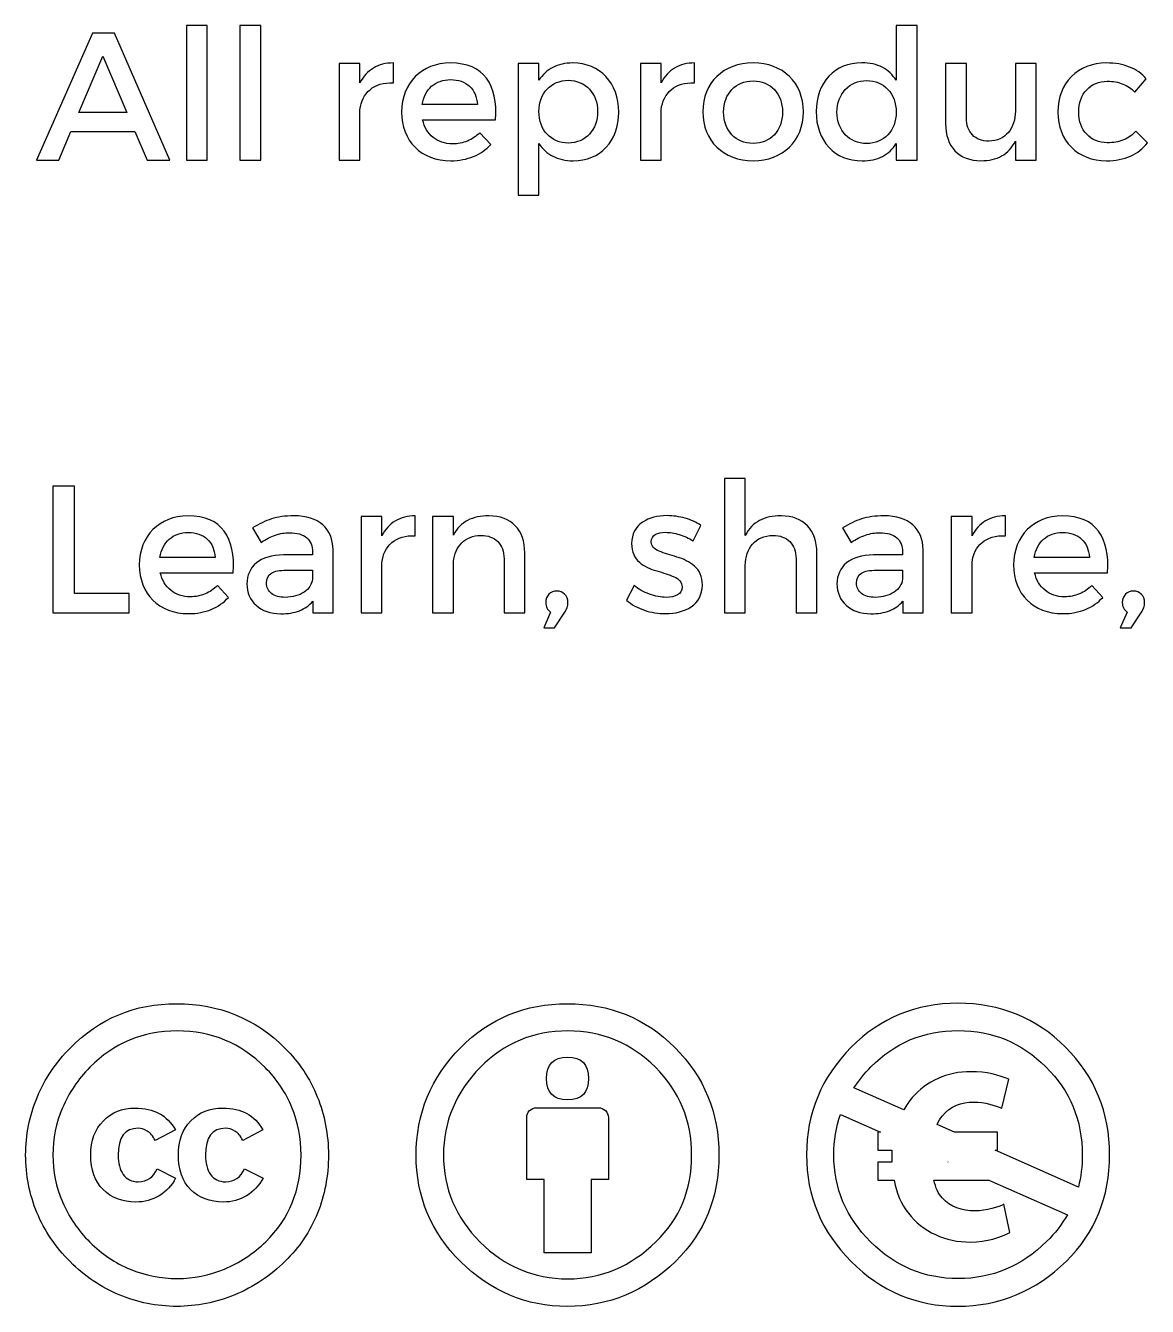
# Model space of a CAD drawing. Extents: x 10 to 159, y 11 to 264.
# Drawn here: x 9.85 to 34.3, y 11.49 to 39.42 of the extents above; entities that cross this region are included whole.
import ezdxf

# ---------------------------------------------------------------- set-up
doc = ezdxf.new("R2010")
doc.units = 0
doc.layers.add('Layer_1', color=7, linetype='CONTINUOUS')

msp = doc.modelspace()

# ---------------------------------------------------------------- linework, layer by layer
at = {"layer": 'Layer_1', "color": 7}
for points in [[(13.806364, 36.487305), (13.806364, 39.418992), (13.351992, 39.418992), (13.351992, 36.487305), (13.806364, 36.487305)], [(14.971633, 36.487305), (14.971633, 39.418992), (14.517261, 39.418992), (14.517261, 36.487305), (14.971633, 36.487305)], [(29.280067, 39.418992), (28.825695, 39.418992), (28.825695, 38.225771)], [(28.825695, 36.846853), (28.825695, 36.487305), (29.280067, 36.487305), (29.280067, 39.418992)], [(12.228742, 37.111572), (12.493463, 36.487305), (12.991297, 36.487305), (11.782272, 39.253048), (11.304194, 39.253048), (10.083317, 36.487305), (10.569297, 36.487305), (10.834018, 37.111572), (12.228742, 37.111572)], [(12.050944, 37.526435), (11.007864, 37.526435), (11.529405, 38.755214), (12.050944, 37.526435)], [(17.135793, 38.58927), (16.681421, 38.58927), (16.681421, 36.487305), (17.135793, 36.487305), (17.135793, 37.585699)], [(17.135793, 38.170458), (17.135793, 38.58927)], [(17.862788, 38.170458), (17.862788, 38.605075)], [(19.10554, 38.605075), (19.10554, 38.605075)], [(21.037206, 38.225771), (21.037206, 38.58927), (20.582834, 38.58927), (20.582834, 35.7208), (21.037206, 35.7208), (21.037206, 36.850804)], [(21.772103, 38.605075), (21.772103, 38.605075)], [(23.702972, 38.58927), (23.2486, 38.58927), (23.2486, 36.487305), (23.702972, 36.487305), (23.702972, 37.585699)], [(23.702972, 38.170458), (23.702972, 38.58927)], [(24.429967, 38.170458), (24.429967, 38.605075)], [(25.708278, 38.605075), (25.708278, 38.605075)], [(30.357324, 37.407902), (30.357324, 38.58927), (29.902952, 38.58927), (29.902952, 37.281469)], [(31.878482, 38.58927), (31.42411, 38.58927), (31.42411, 37.55409)], [(31.42411, 36.898214), (31.42411, 36.487305), (31.878482, 36.487305), (31.878482, 38.58927)], [(33.408933, 38.605075), (33.408933, 38.605075)], [(25.708278, 38.213918), (25.708278, 38.213918)], [(34.029249, 37.968954), (34.278166, 38.261331)], [(19.694248, 37.69633), (18.493125, 37.69633)], [(18.501028, 37.36444), (20.089354, 37.36444)], [(19.986626, 36.827097), (19.745611, 37.083917)], [(34.301873, 36.862657), (34.049005, 37.115523)], [(21.677278, 36.858706), (21.677278, 36.858706)], [(28.181674, 36.846853), (28.181674, 36.846853)], [(10.909088, 27.03229), (10.909088, 29.375271), (10.442863, 29.375271), (10.442863, 26.609527), (12.106259, 26.609527), (12.106259, 27.03229), (10.909088, 27.03229)], [(25.536225, 28.300583), (25.536225, 29.541215), (25.081853, 29.541215), (25.081853, 26.609527), (25.536225, 26.609527), (25.536225, 27.644707)], [(13.387233, 28.727297), (13.387233, 28.727297)], [(17.614248, 28.711492), (17.159876, 28.711492), (17.159876, 26.609527), (17.614248, 26.609527), (17.614248, 27.707922)], [(17.614248, 28.29268), (17.614248, 28.711492)], [(18.341243, 28.29268), (18.341243, 28.727297)], [(19.173084, 28.308485), (19.173084, 28.711492), (18.718712, 28.711492), (18.718712, 26.609527), (19.173084, 26.609527), (19.173084, 27.727677)], [(19.947492, 28.727297), (19.947492, 28.727297)], [(23.830516, 28.731248), (23.830516, 28.731248)], [(24.399469, 28.182049), (24.565413, 28.517891)], [(26.314584, 28.727297), (26.314584, 28.727297)], [(30.47851, 28.711492), (30.024138, 28.711492), (30.024138, 26.609527), (30.47851, 26.609527), (30.47851, 27.707922)], [(30.47851, 28.29268), (30.47851, 28.711492)], [(31.205506, 28.29268), (31.205506, 28.727297)], [(32.448257, 28.727297), (32.448257, 28.727297)], [(14.793408, 28.462575), (14.979108, 28.146489)], [(27.65767, 28.462575), (27.84337, 28.146489)], [(16.101209, 27.937083), (16.101209, 27.873868), (15.465088, 27.873868)], [(16.10516, 26.609527), (16.551629, 26.609527), (16.547678, 27.988448)], [(28.965471, 27.937083), (28.965471, 27.873868), (28.329351, 27.873868)], [(28.969422, 26.609527), (29.415892, 26.609527), (29.411941, 27.988448)], [(13.97594, 27.818553), (12.774818, 27.818553)], [(20.27543, 27.790895), (20.27543, 26.609527), (20.729802, 26.609527), (20.729802, 27.917328)], [(26.642522, 27.790895), (26.642522, 26.609527), (27.096894, 26.609527), (27.096894, 27.917328)], [(33.036964, 27.818553), (31.835844, 27.818553)], [(12.78272, 27.486662), (14.371047, 27.486662)], [(15.532256, 27.541978), (16.101209, 27.541978), (16.101209, 27.348376)], [(28.396517, 27.541978), (28.965471, 27.541978), (28.965471, 27.348376)], [(31.843746, 27.486662), (33.43207, 27.486662)], [(14.268319, 26.949319), (14.027304, 27.206139)], [(23.111423, 27.21009), (22.94943, 26.886102)], [(33.329344, 26.949319), (33.088329, 27.206139)], [(15.504599, 26.949319), (15.504599, 26.949319)], [(16.10516, 26.866346), (16.10516, 26.609527)], [(21.429606, 27.087606), (21.429605, 27.087606)], [(28.368862, 26.949319), (28.368862, 26.949319)], [(28.969422, 26.866346), (28.969422, 26.609527)], [(34.000635, 27.087606), (34.000621, 27.087606)], [(21.291319, 26.629282), (21.141179, 26.285541), (21.374291, 26.285541), (21.599502, 26.625331)], [(33.862335, 26.629282), (33.712195, 26.285541), (33.945305, 26.285541), (34.170516, 26.625331)], [(28.990025, 15.773105), (27.903469, 16.253941)], [(31.128211, 15.808383), (31.282727, 16.438444)], [(20.982215, 15.817978), (22.338646, 15.817978)], [(27.611369, 15.670094), (28.486964, 15.282744), (28.423464, 15.282744), (28.423464, 14.890102), (28.733555, 14.890102)], [(22.550312, 15.605253), (22.550312, 14.255892), (22.173193, 14.255892), (22.173193, 12.651798), (21.148021, 12.651798), (21.148021, 14.255892), (20.770196, 14.255892), (20.770196, 15.605253)], [(30.98463, 14.890102), (31.034019, 14.890102), (31.034019, 15.282744), (30.097041, 15.282744), (29.7171, 15.451019)], [(13.111496, 15.334179), (12.669112, 15.104168)], [(15.015085, 15.334179), (14.579051, 15.104168)], [(32.798614, 14.086813), (30.98463, 14.890102), (30.98463, 14.890102)], [(28.728278, 14.723958), (28.728278, 14.630119), (28.423478, 14.630119), (28.423478, 14.237125), (28.783311, 14.237125)], [(29.95593, 14.630119), (29.948508, 14.636046), (29.961208, 14.630119), (29.95593, 14.630119), (29.95593, 14.630119)], [(12.710387, 14.485057), (13.11714, 14.279373)], [(14.614682, 14.485057), (15.026726, 14.279373)], [(29.646205, 14.237125), (30.848825, 14.237125), (32.556975, 13.481108)], [(31.304967, 13.098358), (31.172322, 13.712163)]]:
    msp.add_lwpolyline(points, dxfattribs=at)
for points in [[(17.862788, 38.605075), (17.696183, 38.604792), (17.551311, 38.567867), (17.428171, 38.494444)], [(19.10554, 38.605075), (18.788137, 38.598499), (18.532965, 38.499052), (18.340022, 38.306769)], [(19.895258, 38.269233), (19.736473, 38.488844), (19.473234, 38.600791), (19.10554, 38.605075)], [(21.772103, 38.605075), (21.607639, 38.60451), (21.463425, 38.571981), (21.339462, 38.507285)], [(22.497617, 38.307756), (22.316771, 38.501192), (22.074934, 38.600297), (21.772103, 38.605075)], [(24.429967, 38.605075), (24.263362, 38.604792), (24.11849, 38.567867), (23.99535, 38.494444)], [(25.708278, 38.605075), (25.377294, 38.60039), (25.112738, 38.502097), (24.914609, 38.310226)], [(26.49849, 38.310226), (26.300771, 38.502097), (26.037367, 38.600379), (25.708278, 38.605075)], [(28.078946, 38.609026), (27.778006, 38.604256), (27.537321, 38.50613), (27.35689, 38.314671)], [(28.521959, 38.50926), (28.396757, 38.575108), (28.249087, 38.608365), (28.078946, 38.609026)], [(33.408933, 38.605075), (33.091693, 38.60022), (32.837179, 38.501273), (32.64539, 38.30825)], [(33.913185, 38.516175), (33.767079, 38.574945), (33.598993, 38.604578), (33.408933, 38.605075)], [(17.428171, 38.494444), (17.305029, 38.421018), (17.20757, 38.313023), (17.135793, 38.170458)], [(18.340022, 38.306769), (18.147078, 38.114482), (18.047973, 37.857005), (18.042705, 37.534338)], [(21.339462, 38.507285), (21.215496, 38.442585), (21.114745, 38.348746), (21.037206, 38.225771)], [(22.775673, 37.530387), (22.771143, 37.855193), (22.678457, 38.114318), (22.497617, 38.307756)], [(23.99535, 38.494444), (23.872207, 38.421018), (23.774748, 38.313023), (23.702972, 38.170458)], [(24.914609, 38.310226), (24.71648, 38.118351), (24.614904, 37.861038), (24.609883, 37.538289)], [(26.802722, 37.538289), (26.797616, 37.861038), (26.696206, 38.118351), (26.49849, 38.310226)], [(27.35689, 38.314671), (27.176458, 38.123208), (27.083937, 37.867047), (27.079328, 37.546188)], [(28.825695, 38.225771), (28.748403, 38.34891), (28.647156, 38.443407), (28.521959, 38.50926)], [(32.64539, 38.30825), (32.4536, 38.115222), (32.355152, 37.857251), (32.35005, 37.534338)], [(34.278166, 38.261331), (34.180952, 38.372453), (34.059292, 38.457402), (33.913185, 38.516175)], [(17.135793, 37.585699), (17.155218, 37.768847), (17.227983, 37.914212), (17.354089, 38.021798)], [(17.354089, 38.021798), (17.480192, 38.129381), (17.649758, 38.178933), (17.862788, 38.170458)], [(18.493125, 37.69633), (18.520535, 37.865977), (18.588197, 37.99883), (18.696111, 38.094893)], [(18.696111, 38.094893), (18.804024, 38.19095), (18.941817, 38.239845), (19.109491, 38.241575)], [(19.109491, 38.241575), (19.283254, 38.240164), (19.421705, 38.191693), (19.524846, 38.096375)], [(19.524846, 38.096375), (19.627983, 38.001054), (19.684451, 37.867707), (19.694248, 37.69633)], [(20.089354, 37.36444), (20.118737, 37.748022), (20.054039, 38.049619), (19.895258, 38.269233)], [(21.037206, 37.546188), (21.040415, 37.747362), (21.100175, 37.910015), (21.216485, 38.034145)], [(21.216485, 38.034145), (21.332794, 38.158272), (21.486391, 38.222147), (21.677278, 38.225771)], [(21.677278, 38.225771), (21.868162, 38.221904), (22.021759, 38.157532), (22.13807, 38.032663)], [(22.13807, 38.032663), (22.254377, 37.907791), (22.314137, 37.745635), (22.31735, 37.546188)], [(23.702972, 37.585699), (23.722397, 37.768847), (23.795162, 37.914212), (23.921268, 38.021798)], [(23.921268, 38.021798), (24.047371, 38.129381), (24.216937, 38.178933), (24.429967, 38.170458)], [(25.064255, 37.534338), (25.067382, 37.738966), (25.127307, 37.902607), (25.244028, 38.025255)], [(25.244028, 38.025255), (25.360749, 38.147903), (25.515498, 38.21079), (25.708278, 38.213918)], [(25.708278, 38.213918), (25.899162, 38.210785), (26.05276, 38.1479), (26.169071, 38.025255)], [(26.169071, 38.025255), (26.285378, 37.902607), (26.345138, 37.738966), (26.34835, 37.534338)], [(27.5337, 37.530387), (27.538721, 37.735509), (27.599797, 37.901125), (27.71693, 38.02723)], [(27.71693, 38.02723), (27.834062, 38.153333), (27.988976, 38.218196), (28.181674, 38.22182)], [(28.181674, 38.22182), (28.37445, 38.218433), (28.529201, 38.154075), (28.645922, 38.028712)], [(28.645922, 38.028712), (28.762641, 37.903346), (28.822565, 37.737239), (28.825695, 37.530387)], [(32.804419, 37.534338), (32.807721, 37.736908), (32.866319, 37.898737), (32.980243, 38.019822)], [(32.980243, 38.019822), (33.094162, 38.140904), (33.243644, 38.20297), (33.428689, 38.206015)], [(33.428689, 38.206015), (33.555203, 38.207144), (33.668631, 38.186994), (33.768973, 38.14527)], [(33.768973, 38.14527), (33.869311, 38.103535), (33.956069, 38.044762), (34.029249, 37.968954)], [(18.042705, 37.534338), (18.046986, 37.213476), (18.145103, 36.957317), (18.337058, 36.765855)], [(21.216485, 37.049838), (21.100175, 37.174047), (21.040415, 37.3395), (21.037206, 37.546188)], [(22.31735, 37.546188), (22.314138, 37.341227), (22.254377, 37.176271), (22.13807, 37.05132)], [(22.503049, 36.765361), (22.680844, 36.956411), (22.771719, 37.211419), (22.775673, 37.530387)], [(24.609883, 37.538289), (24.614904, 37.217264), (24.71648, 36.960444), (24.914609, 36.767831)], [(25.244028, 37.039961), (25.127307, 37.163018), (25.067382, 37.32781), (25.064255, 37.534338)], [(26.34835, 37.534338), (26.345138, 37.32781), (26.285378, 37.163018), (26.169071, 37.039961)], [(26.49849, 36.767831), (26.696205, 36.960444), (26.797616, 37.217264), (26.802722, 37.538289)], [(27.079328, 37.546188), (27.083527, 37.221215), (27.175882, 36.961432), (27.356396, 36.766843)], [(27.715448, 37.038973), (27.599056, 37.163512), (27.538473, 37.327316), (27.5337, 37.530387)], [(28.825695, 37.530387), (28.822563, 37.327316), (28.762641, 37.163512), (28.645922, 37.038973)], [(31.42411, 37.55409), (31.422698, 37.366497), (31.372085, 37.212243), (31.271992, 37.091325)], [(32.35005, 37.534338), (32.355158, 37.213476), (32.4536, 36.957317), (32.64539, 36.765855)], [(32.980243, 37.048851), (32.866319, 37.169932), (32.807712, 37.331761), (32.804419, 37.534338)], [(18.729201, 36.9802), (18.61462, 37.072721), (18.538562, 37.200799), (18.501028, 37.36444)], [(29.902952, 37.281469), (29.904927, 37.028189), (29.973081, 36.83047), (30.107419, 36.688314)], [(30.488201, 37.034528), (30.402347, 37.123919), (30.358721, 37.248379), (30.357324, 37.407902)], [(19.152952, 36.838951), (18.985031, 36.840644), (18.843781, 36.887679), (18.729201, 36.9802)], [(19.477433, 36.902166), (19.376433, 36.860352), (19.268273, 36.839278), (19.152952, 36.838951)], [(19.745611, 37.083917), (19.667823, 37.004564), (19.578431, 36.943982), (19.477433, 36.902166)], [(21.677278, 36.858706), (21.486391, 36.861923), (21.332793, 36.925627), (21.216485, 37.049838)], [(22.13807, 37.05132), (22.021759, 36.926366), (21.868162, 36.862161), (21.677278, 36.858706)], [(25.708278, 36.850804), (25.515498, 36.853852), (25.360749, 36.9169), (25.244028, 37.039961)], [(26.169071, 37.039961), (26.05276, 36.9169), (25.899162, 36.853849), (25.708278, 36.850804)], [(28.181674, 36.846853), (27.987248, 36.850381), (27.831839, 36.914431), (27.715448, 37.038973)], [(28.645922, 37.038973), (28.529201, 36.914431), (28.37445, 36.850392), (28.181674, 36.846853)], [(30.847253, 36.898214), (30.693738, 36.899626), (30.574053, 36.945134), (30.488201, 37.034528)], [(31.271992, 37.091325), (31.171899, 36.970404), (31.030319, 36.906035), (30.847253, 36.898214)], [(31.124322, 36.576698), (31.252154, 36.645595), (31.352084, 36.752766), (31.42411, 36.898214)], [(33.428689, 36.862657), (33.243644, 36.865705), (33.094162, 36.927766), (32.980243, 37.048851)], [(33.784777, 36.92686), (33.680154, 36.884222), (33.561457, 36.862821), (33.428689, 36.862657)], [(34.049005, 37.115523), (33.977473, 37.032386), (33.889397, 36.969498), (33.784777, 36.92686)], [(18.337058, 36.765855), (18.529014, 36.574393), (18.789125, 36.476275), (19.117393, 36.4715)], [(19.611275, 36.564845), (19.758121, 36.626333), (19.883238, 36.713751), (19.986626, 36.827097)], [(21.037206, 36.850804), (21.11458, 36.727826), (21.215661, 36.63399), (21.34045, 36.56929)], [(21.780005, 36.4715), (22.084235, 36.476354), (22.32525, 36.574311), (22.503049, 36.765361)], [(24.914609, 36.767831), (25.112738, 36.575217), (25.377294, 36.476439), (25.708278, 36.4715)], [(25.708278, 36.4715), (26.037367, 36.476439), (26.300771, 36.575217), (26.49849, 36.767831)], [(27.356396, 36.766843), (27.536909, 36.572253), (27.780393, 36.472488), (28.086848, 36.467549)], [(28.52591, 36.565339), (28.650283, 36.630038), (28.750212, 36.723874), (28.825695, 36.846853)], [(30.107419, 36.688314), (30.241754, 36.546159), (30.430416, 36.473888), (30.673407, 36.4715)], [(32.64539, 36.765855), (32.837179, 36.574393), (33.091696, 36.476275), (33.408933, 36.4715)], [(33.933929, 36.573735), (34.083986, 36.64115), (34.206634, 36.737458), (34.301873, 36.862657)], [(19.117393, 36.4715), (19.299799, 36.472347), (19.464426, 36.503357), (19.611275, 36.564845)], [(21.34045, 36.56929), (21.465236, 36.504591), (21.611755, 36.471994), (21.780005, 36.4715)], [(28.086848, 36.467549), (28.255177, 36.468113), (28.401532, 36.50064), (28.52591, 36.565339)], [(30.673407, 36.4715), (30.846183, 36.472629), (30.996486, 36.507802), (31.124322, 36.576698)], [(33.408933, 36.4715), (33.608871, 36.472347), (33.783871, 36.506321), (33.933929, 36.573735)], [(13.387233, 28.727297), (13.06983, 28.720721), (12.814657, 28.621274), (12.621714, 28.428991)], [(14.17695, 28.391455), (14.018165, 28.611067), (13.754926, 28.723013), (13.387233, 28.727297)], [(15.205799, 28.660128), (15.071545, 28.615512), (14.934082, 28.549661), (14.793408, 28.462575)], [(15.6982, 28.727297), (15.504186, 28.72713), (15.340053, 28.704747), (15.205799, 28.660128)], [(16.324443, 28.531226), (16.178911, 28.660043), (15.970164, 28.7254), (15.6982, 28.727297)], [(16.547678, 27.988448), (16.544385, 28.221476), (16.469972, 28.402403), (16.324443, 28.531226)], [(17.906626, 28.616666), (17.783484, 28.54324), (17.686024, 28.435245), (17.614248, 28.29268)], [(18.341243, 28.727297), (18.174638, 28.727015), (18.029766, 28.690089), (17.906626, 28.616666)], [(19.483242, 28.627531), (19.352198, 28.560196), (19.248812, 28.453849), (19.173084, 28.308485)], [(19.947492, 28.727297), (19.769034, 28.728144), (19.614285, 28.694861), (19.483242, 28.627531)], [(20.522371, 28.510483), (20.386058, 28.652635), (20.194432, 28.724906), (19.947492, 28.727297)], [(20.729802, 27.917328), (20.727827, 28.170605), (20.658681, 28.368324), (20.522371, 28.510483)], [(23.292184, 28.587032), (23.141879, 28.489573), (23.063187, 28.334822), (23.056108, 28.122783)], [(23.830516, 28.731248), (23.621932, 28.732659), (23.442488, 28.684489), (23.292184, 28.587032)], [(24.226116, 28.674945), (24.096964, 28.711984), (23.965098, 28.730751), (23.830516, 28.731248)], [(24.565413, 28.517891), (24.468364, 28.585551), (24.355265, 28.6379), (24.226116, 28.674945)], [(25.846877, 28.625062), (25.715421, 28.556163), (25.61187, 28.448004), (25.536225, 28.300583)], [(26.314584, 28.727297), (26.134233, 28.728144), (25.978331, 28.693958), (25.846877, 28.625062)], [(26.889463, 28.510483), (26.753149, 28.652635), (26.561523, 28.724906), (26.314584, 28.727297)], [(27.096894, 27.917328), (27.094918, 28.170605), (27.025772, 28.368324), (26.889463, 28.510483)], [(28.070062, 28.660128), (27.935807, 28.615512), (27.798344, 28.549661), (27.65767, 28.462575)], [(28.562464, 28.727297), (28.368447, 28.72713), (28.204315, 28.704747), (28.070062, 28.660128)], [(29.188706, 28.531226), (29.043173, 28.660043), (28.834427, 28.7254), (28.562464, 28.727297)], [(29.411941, 27.988448), (29.408639, 28.221476), (29.334234, 28.402403), (29.188706, 28.531226)], [(30.770889, 28.616666), (30.647744, 28.54324), (30.550287, 28.435245), (30.47851, 28.29268)], [(31.205506, 28.727297), (31.038902, 28.727015), (30.894028, 28.690089), (30.770889, 28.616666)], [(32.448257, 28.727297), (32.130853, 28.720721), (31.875682, 28.621274), (31.682738, 28.428991)], [(33.237974, 28.391455), (33.07919, 28.611067), (32.815951, 28.723013), (32.448257, 28.727297)], [(12.621714, 28.428991), (12.428771, 28.236704), (12.329665, 27.979227), (12.324397, 27.65656)], [(12.774818, 27.818553), (12.802228, 27.988199), (12.86989, 28.121053), (12.977804, 28.217115)], [(12.977804, 28.217115), (13.085716, 28.313172), (13.22351, 28.362067), (13.391184, 28.363798)], [(13.391184, 28.363798), (13.564946, 28.362386), (13.703398, 28.313915), (13.806539, 28.218597)], [(13.806539, 28.218597), (13.909676, 28.123276), (13.966143, 27.989929), (13.97594, 27.818553)], [(14.371047, 27.486662), (14.40043, 27.870244), (14.335732, 28.171841), (14.17695, 28.391455)], [(14.979108, 28.146489), (15.083975, 28.217606), (15.188348, 28.270946), (15.292229, 28.306509)], [(15.292229, 28.306509), (15.396108, 28.342066), (15.498506, 28.359846), (15.599424, 28.359846)], [(15.599424, 28.359846), (15.765532, 28.358718), (15.890649, 28.321405), (15.974775, 28.247736)], [(15.974775, 28.247736), (16.058898, 28.174062), (16.101043, 28.070512), (16.101209, 27.937083)], [(17.832544, 28.14402), (17.958647, 28.251603), (18.128213, 28.301155), (18.341243, 28.29268)], [(19.352857, 28.135624), (19.455749, 28.240492), (19.594694, 28.295477), (19.769695, 28.300583)], [(19.769695, 28.300583), (19.929052, 28.299171), (20.052852, 28.25366), (20.141094, 28.164269)], [(23.486774, 28.158343), (23.488495, 28.232753), (23.517641, 28.286421), (23.574191, 28.31935)], [(23.574191, 28.31935), (23.63074, 28.352272), (23.704328, 28.368406), (23.794957, 28.367749)], [(23.794957, 28.367749), (23.889781, 28.367184), (23.990533, 28.350533), (24.097213, 28.317866)], [(24.097213, 28.317866), (24.20389, 28.285187), (24.304642, 28.239913), (24.399469, 28.182049)], [(25.695749, 28.110435), (25.800533, 28.231353), (25.947546, 28.294735), (26.136786, 28.300583)], [(26.136786, 28.300583), (26.296144, 28.299171), (26.419944, 28.25366), (26.508186, 28.164269)], [(27.84337, 28.146489), (27.948237, 28.217606), (28.052611, 28.270946), (28.156491, 28.306509)], [(28.156491, 28.306509), (28.26037, 28.342066), (28.362769, 28.359846), (28.463686, 28.359846)], [(28.463686, 28.359846), (28.629793, 28.358718), (28.754911, 28.321405), (28.839036, 28.247736)], [(28.839036, 28.247736), (28.923161, 28.174062), (28.965305, 28.070512), (28.965471, 27.937083)], [(30.696806, 28.14402), (30.822908, 28.251603), (30.992476, 28.301155), (31.205506, 28.29268)], [(31.682738, 28.428991), (31.489794, 28.236704), (31.390689, 27.979227), (31.385423, 27.65656)], [(31.835844, 27.818553), (31.863247, 27.988199), (31.930913, 28.121053), (32.038829, 28.217115)], [(32.038829, 28.217115), (32.14674, 28.313172), (32.284535, 28.362067), (32.452208, 28.363798)], [(32.452208, 28.363798), (32.62597, 28.362386), (32.764422, 28.313915), (32.867563, 28.218597)], [(32.867563, 28.218597), (32.970701, 28.123276), (33.027168, 27.989929), (33.036964, 27.818553)], [(33.43207, 27.486662), (33.461455, 27.870244), (33.396755, 28.171841), (33.237974, 28.391455)], [(17.614248, 27.707922), (17.633673, 27.89107), (17.706438, 28.036434), (17.832544, 28.14402)], [(19.173084, 27.727677), (19.19004, 27.894772), (19.249965, 28.030756), (19.352857, 28.135624)], [(20.141094, 28.164269), (20.229333, 28.074875), (20.274111, 27.950418), (20.27543, 27.790895)], [(23.056108, 28.122783), (23.060892, 27.937484), (23.117751, 27.801605), (23.226683, 27.715146)], [(23.661423, 27.955295), (23.550824, 27.997944), (23.492607, 28.065627), (23.486774, 28.158343)], [(24.045355, 27.828924), (23.899998, 27.870521), (23.772021, 27.912646), (23.661423, 27.955295)], [(25.536225, 27.644707), (25.537777, 27.834272), (25.590963, 27.989517), (25.695749, 28.110435)], [(26.508186, 28.164269), (26.596424, 28.074875), (26.641203, 27.950418), (26.642522, 27.790895)], [(30.47851, 27.707922), (30.497927, 27.89107), (30.570701, 28.036434), (30.696806, 28.14402)], [(12.324397, 27.65656), (12.328679, 27.335699), (12.426795, 27.07954), (12.618751, 26.888077)], [(14.878355, 27.700019), (14.74155, 27.588237), (14.672406, 27.435464), (14.670925, 27.241696)], [(15.465088, 27.873868), (15.210738, 27.869748), (15.01516, 27.811802), (14.878355, 27.700019)], [(23.226683, 27.715146), (23.335614, 27.628685), (23.461986, 27.565529), (23.6058, 27.525679)], [(24.428546, 27.632173), (24.318439, 27.721739), (24.190709, 27.787322), (24.045355, 27.828924)], [(27.742617, 27.700019), (27.605812, 27.588237), (27.536668, 27.435464), (27.535187, 27.241696)], [(28.329351, 27.873868), (28.075, 27.869748), (27.879423, 27.811802), (27.742617, 27.700019)], [(31.385423, 27.65656), (31.389712, 27.335699), (31.487818, 27.07954), (31.679775, 26.888077)], [(13.010894, 27.102422), (12.896312, 27.194943), (12.820255, 27.323021), (12.78272, 27.486662)], [(15.097639, 27.261452), (15.097216, 27.361299), (15.132622, 27.43324), (15.203824, 27.477278)], [(15.203824, 27.477278), (15.275025, 27.521316), (15.384502, 27.542884), (15.532256, 27.541978)], [(23.6058, 27.525679), (23.749611, 27.48583), (23.87623, 27.443169), (23.985657, 27.397703)], [(23.985657, 27.397703), (24.095081, 27.352234), (24.152681, 27.277843), (24.158454, 27.17453)], [(24.600973, 27.217992), (24.596124, 27.404544), (24.538649, 27.542604), (24.428546, 27.632173)], [(27.961902, 27.261452), (27.961478, 27.361299), (27.996884, 27.43324), (28.068086, 27.477278)], [(28.068086, 27.477278), (28.139287, 27.521316), (28.248765, 27.542884), (28.396517, 27.541978)], [(32.07192, 27.102422), (31.957337, 27.194943), (31.881278, 27.323021), (31.843746, 27.486662)], [(13.434645, 26.961173), (13.266724, 26.962866), (13.125474, 27.009901), (13.010894, 27.102422)], [(14.027304, 27.206139), (13.949516, 27.126786), (13.860123, 27.066205), (13.759126, 27.024388)], [(14.670925, 27.241696), (14.673324, 27.052046), (14.739657, 26.896967), (14.86996, 26.776461)], [(15.206293, 27.034266), (15.135009, 27.089745), (15.098791, 27.165473), (15.097639, 27.261452)], [(16.101209, 27.348376), (16.086226, 27.231491), (16.024326, 27.136334), (15.915509, 27.062911)], [(23.445288, 27.018955), (23.317207, 27.064641), (23.205919, 27.12835), (23.111423, 27.21009)], [(24.158454, 27.17453), (24.156225, 27.096002), (24.12314, 27.038711), (24.059184, 27.002659)], [(24.356501, 26.744358), (24.512319, 26.845685), (24.59381, 27.003563), (24.600973, 27.217992)], [(27.535187, 27.241696), (27.537586, 27.052046), (27.603919, 26.896967), (27.734222, 26.776461)], [(28.070556, 27.034266), (27.999271, 27.089745), (27.963053, 27.165473), (27.961902, 27.261452)], [(28.965471, 27.348376), (28.950485, 27.231491), (28.888588, 27.136334), (28.779772, 27.062911)], [(32.495671, 26.961173), (32.327748, 26.962866), (32.186499, 27.009901), (32.07192, 27.102422)], [(33.088329, 27.206139), (33.01054, 27.126786), (32.921149, 27.066205), (32.82015, 27.024388)], [(12.618751, 26.888077), (12.810706, 26.696615), (13.070817, 26.598498), (13.399086, 26.593722)], [(13.759126, 27.024388), (13.658126, 26.982574), (13.549965, 26.9615), (13.434645, 26.961173)], [(13.892968, 26.687067), (14.039814, 26.748555), (14.164931, 26.835973), (14.268319, 26.949319)], [(15.504599, 26.949319), (15.377011, 26.950448), (15.277576, 26.978786), (15.206293, 27.034266)], [(15.915509, 27.062911), (15.806689, 26.989488), (15.669719, 26.951622), (15.504599, 26.949319)], [(15.81525, 26.658422), (15.932876, 26.704272), (16.029512, 26.77358), (16.10516, 26.866346)], [(21.253783, 27.015992), (21.209005, 26.969651), (21.185957, 26.909233), (21.18464, 26.834737)], [(21.18464, 26.834737), (21.18464, 26.792841), (21.19353, 26.754152), (21.21131, 26.718676)], [(21.429605, 27.087606), (21.357169, 27.086194), (21.298562, 27.062347), (21.253783, 27.015992)], [(21.597526, 27.020437), (21.550936, 27.064556), (21.494963, 27.086948), (21.429606, 27.087606)], [(21.670621, 26.834737), (21.668476, 26.914417), (21.644114, 26.976317), (21.597526, 27.020437)], [(21.651359, 26.724109), (21.663952, 26.758515), (21.670372, 26.795393), (21.670621, 26.834737)], [(22.94943, 26.886102), (23.057013, 26.790948), (23.185588, 26.71851), (23.335152, 26.668793)], [(23.814712, 26.949319), (23.696508, 26.950166), (23.573367, 26.97328), (23.445288, 27.018955)], [(24.059184, 27.002659), (23.995225, 26.966606), (23.913734, 26.948826), (23.814712, 26.949319)], [(28.368862, 26.949319), (28.241272, 26.950448), (28.141839, 26.978786), (28.070556, 27.034266)], [(28.779772, 27.062911), (28.67095, 26.989488), (28.533982, 26.951622), (28.368862, 26.949319)], [(28.679513, 26.658422), (28.797137, 26.704272), (28.893773, 26.77358), (28.969422, 26.866346)], [(31.679775, 26.888077), (31.871731, 26.696615), (32.131841, 26.598498), (32.460111, 26.593722)], [(32.82015, 27.024388), (32.719151, 26.982574), (32.610989, 26.9615), (32.495671, 26.961173)], [(32.953994, 26.687067), (33.10084, 26.748555), (33.225954, 26.835973), (33.329344, 26.949319)], [(33.824799, 27.015992), (33.780019, 26.969651), (33.756973, 26.909233), (33.755655, 26.834737)], [(33.755655, 26.834737), (33.755655, 26.792841), (33.764545, 26.754152), (33.782325, 26.718676)], [(34.000621, 27.087606), (33.928185, 27.086194), (33.869576, 27.062347), (33.824799, 27.015992)], [(34.168554, 27.020437), (34.121965, 27.064556), (34.065992, 27.086948), (34.000635, 27.087606)], [(34.24165, 26.834737), (34.239392, 26.914417), (34.215149, 26.976317), (34.168554, 27.020437)], [(34.222374, 26.724109), (34.234961, 26.758515), (34.241396, 26.795393), (34.24165, 26.834737)], [(13.399086, 26.593722), (13.581491, 26.594569), (13.746119, 26.62558), (13.892968, 26.687067)], [(14.86996, 26.776461), (15.000262, 26.655952), (15.180199, 26.593722), (15.409773, 26.589771)], [(15.409773, 26.589771), (15.562464, 26.589689), (15.697623, 26.612575), (15.81525, 26.658422)], [(21.21131, 26.718676), (21.22909, 26.683198), (21.255759, 26.653401), (21.291319, 26.629282)], [(21.599502, 26.625331), (21.621478, 26.656776), (21.638765, 26.6897), (21.651359, 26.724109)], [(23.335152, 26.668793), (23.484716, 26.619077), (23.637983, 26.594053), (23.794957, 26.593722)], [(23.794957, 26.593722), (24.013498, 26.592876), (24.20068, 26.643029), (24.356501, 26.744358)], [(27.734222, 26.776461), (27.864524, 26.655952), (28.044461, 26.593722), (28.274035, 26.589771)], [(28.274035, 26.589771), (28.426726, 26.589689), (28.561885, 26.612575), (28.679513, 26.658422)], [(32.460111, 26.593722), (32.642516, 26.594569), (32.807142, 26.62558), (32.953994, 26.687067)], [(33.782325, 26.718676), (33.800105, 26.683198), (33.826775, 26.653401), (33.862335, 26.629282)], [(34.170516, 26.625331), (34.192501, 26.656776), (34.209781, 26.6897), (34.222374, 26.724109)], [(10.824085, 17.125584), (11.452382, 17.766934), (12.224965, 18.086904), (13.141129, 18.086904)], [(13.141129, 18.086904), (14.064349, 18.086904), (14.850337, 17.764818), (15.49839, 17.11994)], [(19.331921, 17.13137), (19.968684, 17.768839), (20.742679, 18.087045), (21.654962, 18.087045)], [(21.654962, 18.087045), (22.582062, 18.087045), (23.363465, 17.768839), (24.000582, 17.13137)], [(30.169375, 18.095088), (29.254975, 18.095088), (28.480275, 17.77653), (27.84598, 17.137297)], [(32.518169, 17.137297), (31.879289, 17.77653), (31.096122, 18.095088), (30.169375, 18.095088)], [(13.152771, 17.491415), (12.397826, 17.491415), (11.763532, 17.22789), (11.248829, 16.701193)], [(15.068354, 16.694843), (14.537776, 17.225773), (13.899249, 17.491415), (13.152771, 17.491415)], [(21.666604, 17.491556), (20.91554, 17.491556), (20.280893, 17.227678), (19.762309, 16.701334)], [(23.575484, 16.701334), (23.04914, 17.227678), (22.413082, 17.491556), (21.666604, 17.491556)], [(28.276355, 16.707613), (28.794939, 17.236427), (29.428527, 17.501011), (30.177827, 17.501011)], [(30.177827, 17.501011), (30.927833, 17.501011), (31.56495, 17.236427), (32.088472, 16.707613)], [(10.096657, 16.043615), (10.263168, 16.446134), (10.505879, 16.807732), (10.824085, 17.125584)], [(15.49839, 17.11994), (15.808482, 16.809848), (16.04449, 16.454248), (16.20571, 16.055609)], [(18.359312, 14.785398), (18.359312, 15.689214), (18.683868, 16.470617), (19.331921, 17.13137)], [(24.000582, 17.13137), (24.640873, 16.490373), (24.961196, 15.709323), (24.961196, 14.785398)], [(27.84598, 17.137297), (27.195458, 16.476191), (26.870197, 15.694788), (26.870197, 14.791324)], [(33.478078, 14.791324), (33.478078, 15.716661), (33.158108, 16.498416), (32.518169, 17.137297)], [(21.200584, 16.453331), (21.200584, 16.764481), (21.354043, 16.918998), (21.660607, 16.918998)], [(21.660607, 16.918998), (21.966818, 16.918998), (22.120276, 16.764481), (22.120276, 16.453331)], [(11.248829, 16.701193), (10.989185, 16.437315), (10.789865, 16.14204), (10.650871, 15.814662)], [(15.651849, 15.823482), (15.517793, 16.149096), (15.323765, 16.439432), (15.068354, 16.694843)], [(19.762309, 16.701334), (19.223971, 16.150648), (18.954801, 15.51212), (18.954801, 14.785398)], [(24.366412, 14.785398), (24.366412, 15.535756), (24.102182, 16.174284), (23.575484, 16.701334)], [(27.903469, 16.253941), (28.00895, 16.410927), (28.132775, 16.563327), (28.276355, 16.707613)], [(30.453347, 16.604249), (29.933352, 16.604249), (29.491322, 16.394699), (29.175939, 16.040511)], [(31.282727, 16.438444), (31.084114, 16.527344), (30.790602, 16.604249), (30.453347, 16.604249)], [(32.088472, 16.707613), (32.617991, 16.184797), (32.882575, 15.546269), (32.882575, 14.791324)], [(21.660607, 15.993309), (21.354043, 15.993309), (21.200584, 16.14712), (21.200584, 16.453331)], [(22.120276, 16.453331), (22.120276, 16.14712), (21.966818, 15.993309), (21.660607, 15.993309)], [(9.846185, 14.785609), (9.846185, 15.22129), (9.929793, 15.641096), (10.096657, 16.043615)], [(16.20571, 16.055609), (16.366929, 15.656971), (16.447362, 15.233284), (16.447362, 14.785609)], [(29.175939, 16.040511), (29.105736, 15.959724), (29.045411, 15.869061), (28.990025, 15.773105)], [(29.833516, 15.641872), (30.005672, 15.85248), (30.248736, 15.940322), (30.514025, 15.940322)], [(30.514025, 15.940322), (30.757089, 15.940322), (30.984277, 15.869061), (31.128211, 15.808383)], [(10.650871, 15.814662), (10.510818, 15.486226), (10.440968, 15.143326), (10.440968, 14.785609)], [(11.540576, 15.534204), (11.722962, 15.719059), (11.954032, 15.811487), (12.232726, 15.811487)], [(12.232726, 15.811487), (12.641596, 15.811487), (12.934754, 15.652384), (13.111496, 15.334179)], [(13.450162, 15.534204), (13.633254, 15.719059), (13.863971, 15.811487), (14.143018, 15.811487)], [(14.143018, 15.811487), (14.551535, 15.811487), (14.842576, 15.652384), (15.015085, 15.334179)], [(15.851874, 14.785609), (15.851874, 15.151087), (15.785199, 15.496809), (15.651849, 15.823482)], [(20.770196, 15.605253), (20.770196, 15.664167), (20.791009, 15.714262), (20.832284, 15.755537)], [(20.832284, 15.755537), (20.873207, 15.796812), (20.923654, 15.817978), (20.982215, 15.817978)], [(22.338646, 15.817978), (22.392973, 15.817978), (22.442362, 15.796812), (22.485754, 15.755537)], [(22.485754, 15.755537), (22.528793, 15.714262), (22.550312, 15.664167), (22.550312, 15.605253)], [(27.465319, 14.791324), (27.465319, 15.101416), (27.514355, 15.393869), (27.611369, 15.670094)], [(11.266115, 14.785609), (11.266115, 15.099934), (11.357837, 15.349701), (11.540576, 15.534204)], [(12.303282, 15.369809), (12.009065, 15.369809), (11.861957, 15.174723), (11.861957, 14.785609)], [(12.495193, 15.31019), (12.426754, 15.349701), (12.362196, 15.369809), (12.303282, 15.369809)], [(13.176407, 14.785609), (13.176407, 15.099934), (13.267776, 15.349701), (13.450162, 15.534204)], [(14.207929, 15.369809), (13.913007, 15.369809), (13.765546, 15.174723), (13.765546, 14.785609)], [(14.405132, 15.31019), (14.33634, 15.349701), (14.270724, 15.369809), (14.207929, 15.369809)], [(29.7171, 15.451019), (29.750261, 15.524044), (29.788714, 15.590719), (29.833516, 15.641872)], [(12.669112, 15.104168), (12.62184, 15.201887), (12.563985, 15.271032), (12.495193, 15.31019)], [(14.579051, 15.104168), (14.531779, 15.201887), (14.474276, 15.271032), (14.405132, 15.31019)], [(28.733555, 14.890102), (28.733555, 14.834716), (28.728278, 14.779683), (28.728278, 14.723958)], [(10.093129, 13.530412), (9.928735, 13.927301), (9.846185, 14.345696), (9.846185, 14.785609)], [(10.440968, 14.785609), (10.440968, 14.432479), (10.510818, 14.090651), (10.650871, 13.762907)], [(11.537401, 14.031018), (11.356426, 14.212346), (11.266115, 14.463862), (11.266115, 14.785609)], [(11.861957, 14.785609), (11.861957, 14.608868), (11.898646, 14.468095), (11.973787, 14.361585)], [(13.444165, 14.031018), (13.26566, 14.212346), (13.176407, 14.463862), (13.176407, 14.785609)], [(13.765546, 14.785609), (13.765546, 14.608868), (13.80294, 14.468095), (13.877376, 14.361585)], [(15.079996, 12.894001), (15.594699, 13.396723), (15.851874, 14.027123), (15.851874, 14.785609)], [(16.447362, 14.785609), (16.447362, 14.333701), (16.367635, 13.910706), (16.208532, 13.515962)], [(19.331921, 12.457403), (18.683868, 13.106176), (18.359312, 13.881242), (18.359312, 14.785398)], [(18.954801, 14.785398), (18.954801, 14.054442), (19.222559, 13.422264), (19.755959, 12.88782)], [(23.587479, 12.893803), (24.106415, 13.392998), (24.366412, 14.023031), (24.366412, 14.785398)], [(24.961196, 14.785398), (24.961196, 13.857959), (24.646871, 13.08642), (24.018573, 12.470131)], [(26.870197, 14.791324), (26.870197, 13.888552), (27.195458, 13.111764), (27.84598, 12.462286)], [(28.267889, 12.892336), (27.732725, 13.427147), (27.465319, 14.058958), (27.465319, 14.791324)], [(32.535103, 12.471119), (33.1634, 13.092714), (33.478078, 13.866341), (33.478078, 14.791324)], [(32.882575, 14.791324), (32.882575, 14.542969), (32.854352, 14.308019), (32.798614, 14.086813)], [(11.973787, 14.361585), (12.048224, 14.255751), (12.15829, 14.202468), (12.303282, 14.202468)], [(12.303282, 14.202468), (12.496251, 14.202468), (12.631718, 14.296674), (12.710387, 14.485057)], [(13.11714, 14.279373), (13.03071, 14.117096), (12.911118, 13.991507), (12.75766, 13.898373)], [(13.877376, 14.361585), (13.952165, 14.255751), (14.062232, 14.202468), (14.207929, 14.202468)], [(14.207929, 14.202468), (14.400193, 14.202468), (14.53566, 14.296674), (14.614682, 14.485057)], [(15.026726, 14.279373), (14.936768, 14.117096), (14.81506, 13.991507), (14.661601, 13.898373)], [(12.250718, 13.760084), (11.956149, 13.760084), (11.718024, 13.850057), (11.537401, 14.031018)], [(14.16101, 13.760084), (13.861854, 13.760084), (13.623376, 13.850057), (13.444165, 14.031018)], [(28.783311, 14.237125), (28.833758, 13.944658), (28.943825, 13.706547), (29.092697, 13.518869)], [(29.828239, 13.850113), (29.745336, 13.944658), (29.684658, 14.071319), (29.646205, 14.237125)], [(10.650871, 13.762907), (10.789865, 13.435868), (10.989185, 13.142356), (11.248829, 12.885196)], [(12.75766, 13.898373), (12.604554, 13.805946), (12.435574, 13.760084), (12.250718, 13.760084)], [(14.661601, 13.898373), (14.508496, 13.805946), (14.341632, 13.760084), (14.16101, 13.760084)], [(30.541555, 13.567891), (30.264625, 13.567891), (30.005686, 13.650441), (29.828239, 13.850113)], [(31.172322, 13.712163), (31.056258, 13.650441), (30.796261, 13.567891), (30.541555, 13.567891)], [(10.815265, 12.460451), (10.498824, 12.777246), (10.258229, 13.133184), (10.093129, 13.530412)], [(16.208532, 13.515962), (16.049429, 13.120512), (15.814479, 12.77194), (15.504035, 12.46999)], [(29.092697, 13.518869), (29.402436, 13.108941), (29.900205, 12.887736), (30.442072, 12.887736)], [(32.556975, 13.481108), (32.438442, 13.271925), (32.288158, 13.077163), (32.104714, 12.900097)], [(11.248829, 12.885196), (11.508121, 12.627329), (11.800574, 12.431523), (12.12654, 12.295351)], [(14.181471, 12.298512), (14.513435, 12.436462), (14.81259, 12.634385), (15.079996, 12.894001)], [(19.755959, 12.88782), (20.290418, 12.353348), (20.927534, 12.086309), (21.666604, 12.086309)], [(21.666604, 12.086309), (22.401087, 12.086309), (23.041379, 12.355464), (23.587479, 12.893803)], [(30.177827, 12.091163), (29.439464, 12.091163), (28.803052, 12.358202), (28.267889, 12.892336)], [(32.1047, 12.900097), (31.559305, 12.361052), (30.916897, 12.091163), (30.177827, 12.091163)], [(30.442072, 12.887736), (30.796261, 12.887736), (31.116936, 12.993202), (31.304967, 13.098358)], [(11.888062, 11.736212), (11.489071, 11.902357), (11.131707, 12.144362), (10.815265, 12.460451)], [(12.12654, 12.295351), (12.45286, 12.159546), (12.795054, 12.092151), (13.152771, 12.092151)], [(13.152771, 12.092151), (13.506254, 12.092151), (13.848801, 12.16059), (14.181471, 12.298512)], [(15.504035, 12.46999), (15.182301, 12.151079), (14.816824, 11.907296), (14.408307, 11.738301)], [(21.654962, 11.485176), (20.762082, 11.485176), (19.988087, 11.809364), (19.331921, 12.457403)], [(24.018573, 12.470131), (23.349707, 11.813259), (22.561954, 11.485176), (21.654962, 11.485176)], [(27.84598, 12.462286), (28.496503, 11.812836), (29.271203, 11.487913), (30.169375, 11.487913)], [(30.169375, 11.487913), (31.079542, 11.487913), (31.868353, 11.816364), (32.535103, 12.471119)], [(13.141129, 11.485035), (12.704743, 11.485035), (12.287054, 11.568996), (11.888062, 11.736212)], [(14.408307, 11.738301), (13.99979, 11.57004), (13.57681, 11.485035), (13.141129, 11.485035)]]:
    msp.add_open_spline(points, degree=3, dxfattribs=at)

doc.saveas('drawing.dxf')
